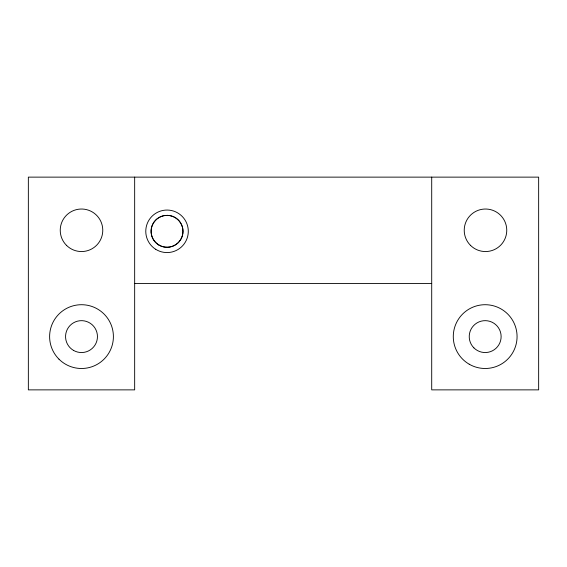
<?xml version="1.0" encoding="UTF-8"?>
<svg xmlns="http://www.w3.org/2000/svg" width="567" height="567" viewBox="0 0 567 567"><rect width="100%" height="100%" fill="white"/><g stroke="black" fill="none" stroke-linecap="round" stroke-linejoin="round"><path stroke-width="0.85" d="M134.662 283.557L431.707 283.557M431.707 177.131L431.707 389.869L538.65 389.869L538.65 177.131L28.35 177.131L28.35 389.869L134.662 389.869L134.662 177.131M155.698 249.296A21.262 21.262 0 0 0 188.279 232.137A21.262 21.262 0 0 0 157.13 212.497A21.262 21.262 0 0 0 155.698 249.296M159.065 245.121A15.947 15.947 0 0 0 182.985 231.308A15.947 15.947 0 0 0 159.065 217.501A15.947 15.947 0 0 0 159.065 245.121A15.947 15.947 0 0 0 182.985 231.308A15.947 15.947 0 0 0 159.065 217.501A15.947 15.947 0 0 0 159.065 245.121M470.461 245.327A21.262 21.262 0 0 0 506.033 235.794A21.262 21.262 0 0 0 479.994 209.747A21.262 21.262 0 0 0 470.461 245.327M66.474 245.327A21.262 21.262 0 0 0 102.046 235.794A21.262 21.262 0 0 0 76.006 209.747A21.262 21.262 0 0 0 66.474 245.327M469.228 364.22A31.894 31.894 0 0 0 517.069 336.6A31.894 31.894 0 0 0 469.228 308.98A31.894 31.894 0 0 0 469.228 364.22M73.533 350.413A15.947 15.947 0 0 0 97.453 336.6A15.947 15.947 0 0 0 73.533 322.793A15.947 15.947 0 0 0 73.533 350.413M473.899 347.876A15.947 15.947 0 0 0 500.583 340.732A15.947 15.947 0 0 0 481.05 321.198A15.947 15.947 0 0 0 473.899 347.876M58.954 359.152A31.894 31.894 0 0 0 112.316 344.856A31.894 31.894 0 0 0 73.249 305.797A31.894 31.894 0 0 0 58.954 359.152"/></g></svg>
